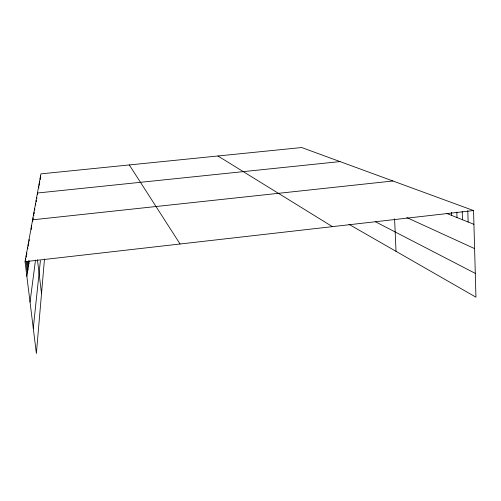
<?xml version="1.0" encoding="UTF-8"?>
<svg xmlns="http://www.w3.org/2000/svg" width="501" height="501" viewBox="0 0 501 501"><rect width="100%" height="100%" fill="white"/><g stroke="black" fill="none" stroke-linecap="round" stroke-linejoin="round"><path stroke-width="0.75" d="M44.483 259.03L36.379 353.468L25.05 261.672L40.925 173.866L301.69 147.532L473.551 210.552L475.95 297.187L348.972 224.342M33.273 328.28L40.387 260.777M30.035 302.04L35.496 260.063M26.854 276.283L29.321 260.871M25.05 261.672L473.551 210.552M392.916 180.986L32.615 219.82L32.79 221.285M340.016 161.591L37.469 193.004L37.644 194.507M446.46 213.345L473.933 224.329M406.793 217.572L474.604 248.621M375.287 221.686L475.292 273.389M217.935 155.993L332.401 226.64M129.308 164.942L180.078 244.006M27.655 247.256L27.843 248.772M28.482 260.708L28.858 263.776M26.659 252.767L26.841 254.245M27.743 261.61L28.382 266.764M26.14 255.648L26.321 257.145M26.872 261.628L27.887 269.845M25.601 258.616L25.789 260.132M25.977 261.647L27.38 273.014M31.519 225.901L31.701 227.416M31.131 228.03L31.319 229.564M29.052 239.553L29.24 241.094M28.595 242.052L28.776 243.524M28.131 244.62L28.319 246.11M36.686 197.325L36.855 198.765M36.135 200.369L36.31 201.84M35.558 203.544L35.74 205.053M34.65 208.591L34.819 210.044M34.005 212.155L34.181 213.645M33.667 214.002L33.849 215.505M32.978 217.835L33.16 219.375M37.437 259.725L41.52 293.561M40.55 175.951L40.719 177.385M40.155 178.118L40.331 179.571M39.541 181.519L39.717 183.015M39.109 183.898L39.291 185.42M38.665 186.366L38.853 187.925M394.594 218.824L396.034 251.345M451.558 212.355L451.658 215.424M456.831 212.111L457 217.559M467.802 210.683L468.128 222.006M462.241 211.56L462.486 219.751"/></g></svg>
